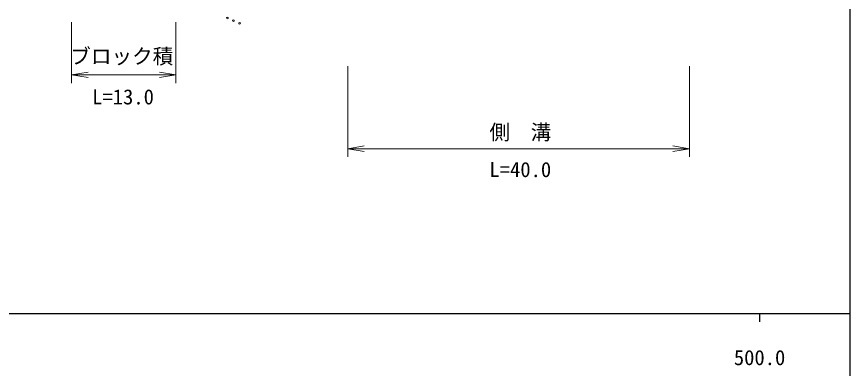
# Model space of a CAD drawing. Units: millimetres, scale not verified. Extents: x 40000 to 680000, y 20000 to 380000.
# Drawn here: x 477954 to 579000, y 198357 to 241010 of the extents above; entities that cross this region are included whole.
import ezdxf
from ezdxf.enums import TextEntityAlignment as Align

# ---------------------------------------------------------------- set-up
doc = ezdxf.new("R2010")
doc.units = ezdxf.units.MM
doc.header["$LTSCALE"] = 1000
for name, color, linetype, lineweight in [('M-STR-HTXT', 7, 'Continuous', 13), ('M-TTL-BAND', 7, 'Continuous', 25), ('M-WORK', 1, 'Continuous', 13)]:
    doc.layers.add(name, color=color, linetype=linetype, lineweight=lineweight)
doc.styles.add('ＭＳ ゴシック', font='')
doc.styles.get('ＭＳ ゴシック').set_extended_font_data('MS Gothic')

# ---------------------------------------------------------------- blocks, each defined once
blk = doc.blocks.new('open_arrow')
at = {"color": 0, "linetype": 'Continuous', "lineweight": -2}
blk.add_lwpolyline([(7.5, 1.25), (0, 0), (7.5, -1.25)], dxfattribs=at)

msp = doc.modelspace()

# ---------------------------------------------------------------- linework, layer by layer
at = {"layer": 'M-STR-HTXT'}
for p, q in [((484599, 240360), (484599, 232948)), ((497251, 240360), (497251, 232948)), ((518080, 235000), (518080, 224000)), ((559501, 235000), (559501, 224000)), ((484599, 233948), (497251, 233948)), ((518080, 225000), (559501, 225000))]:
    msp.add_line(p, q, dxfattribs=at)
at = {"layer": 'M-TTL-BAND'}
for p, q in [((579000, 20000), (579000, 370000)), ((40000, 205000), (579000, 205000)), ((568000, 205000), (568000, 204000))]:
    msp.add_line(p, q, dxfattribs=at)
at = {"layer": 'M-WORK'}
for centre in [(503501, 240850), (504234, 240530), (504967, 240210)]:
    msp.add_circle(centre, 100, dxfattribs=at)

# ---------------------------------------------------------------- block references
at = {"layer": 'M-STR-HTXT', "xscale": 267, "yscale": 267}
for p in [(484599, 233948), (518080, 225000)]:
    msp.add_blockref('open_arrow', p, dxfattribs=at)
at = {"layer": 'M-STR-HTXT', "xscale": 267, "yscale": 267, "rotation": 180}
for p in [(497251, 233948), (559501, 225000)]:
    msp.add_blockref('open_arrow', p, dxfattribs=at)

# ---------------------------------------------------------------- texts
at = {"layer": 'M-STR-HTXT', "style": 'ＭＳ ゴシック'}
for s, p in [('ブロック積', (490690, 236204)), ('側\u3000溝', (539000, 227000))]:
    msp.add_text(s, height=1833, dxfattribs=at).set_placement(p, align=Align.MIDDLE_CENTER)
for s, p in [('L=13.0', (490848, 229819)), ('L=40.0', (539000, 221000))]:
    msp.add_text(s, height=1833, dxfattribs=at).set_placement(p, align=Align.BOTTOM_CENTER)
at = {"layer": 'M-TTL-BAND', "style": 'ＭＳ ゴシック'}
msp.add_text('500.0', height=1833, dxfattribs=at).set_placement((568000, 198195), align=Align.BOTTOM_CENTER)

doc.saveas('drawing.dxf')
